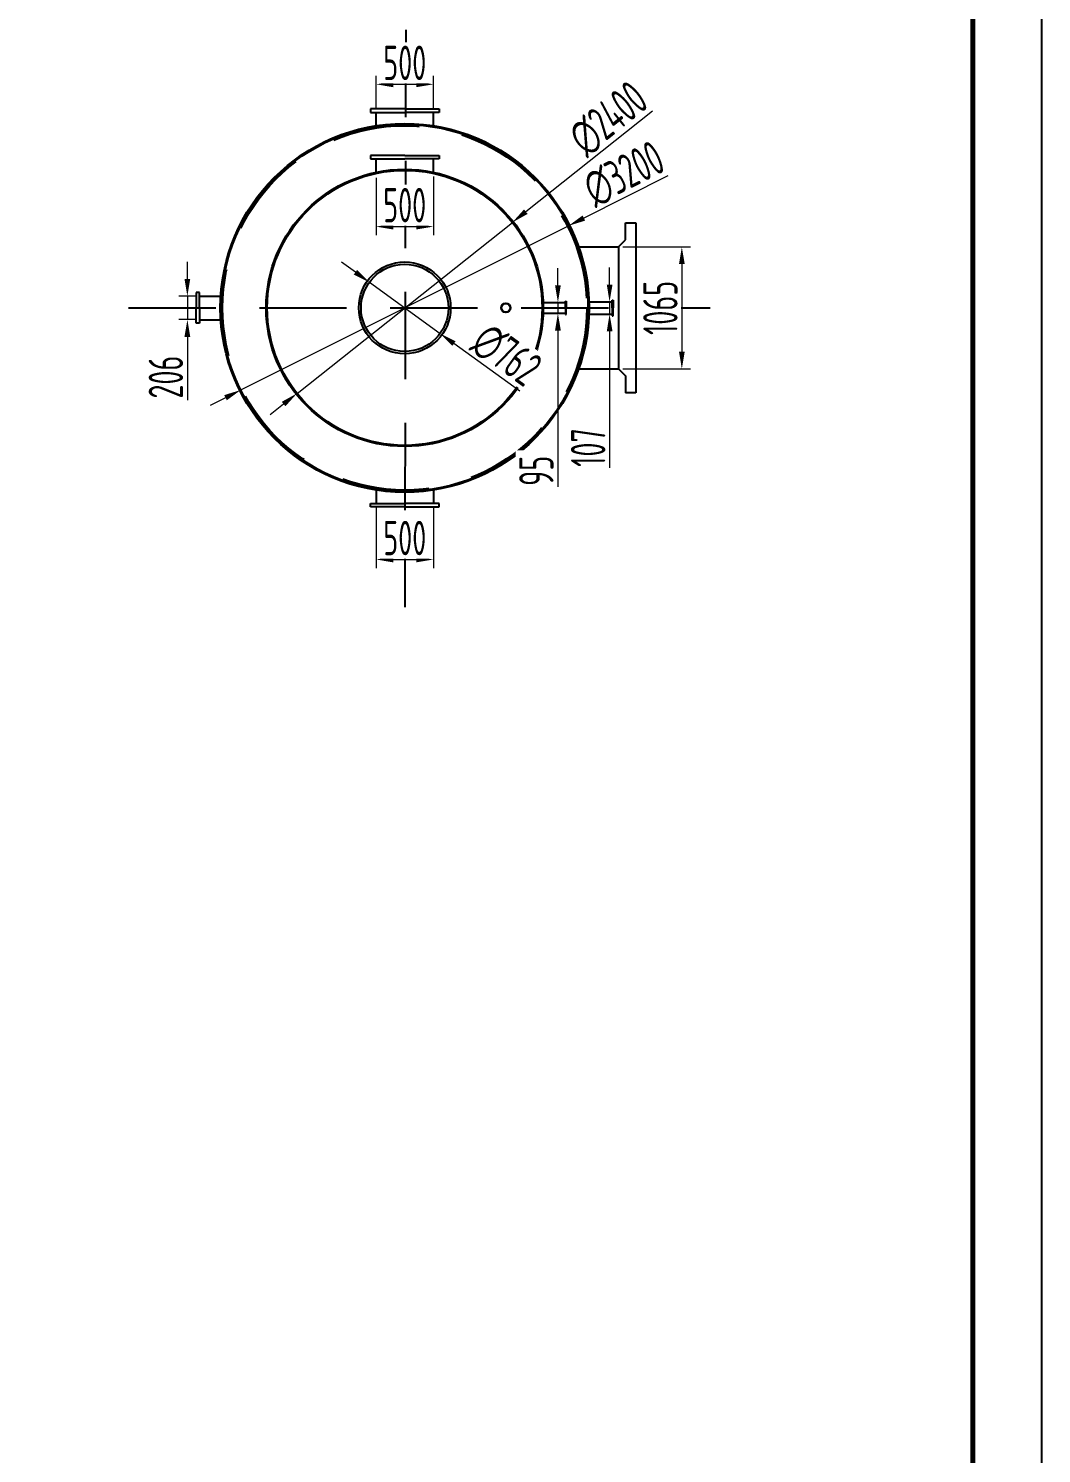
# Model space of a CAD drawing. Header units: millimetres. Extents: x 2438 to 3279, y 1353 to 1947.
# Drawn here: x 3131.1 to 3278.5, y 1469.5 to 1676.8 of the extents above; entities that cross this region are included whole.
import ezdxf

# ---------------------------------------------------------------- set-up
doc = ezdxf.new("R2010")
doc.units = ezdxf.units.MM
doc.linetypes.add('DASHED', pattern=[19.05, 12.7, -6.35])
doc.linetypes.add('DASHED2', pattern=[9.525, 6.35, -3.175])
doc.layers.add('03-标注', color=5, linetype='Continuous', lineweight=18)
doc.layers.add('中心线', color=1, linetype='DASHED', lineweight=25)
doc.layers.add('图框内', color=7, linetype='Continuous')
doc.layers.add('图框外', color=7, linetype='Continuous')
doc.styles.add('5-gbcbig', font='gbenor.shx', dxfattribs={"width": 0.7, "height": 5, "bigfont": 'gbcbig.shx'})
doc.dimstyles.new('1：60', dxfattribs={"dimtxt": 5, "dimasz": 2.5, "dimexe": 1.25, "dimexo": 0.625, "dimtad": 1, "dimdec": 0, "dimlfac": 60, "dimtxsty": '5-gbcbig', "dimcen": 2.5, "dimclrd": 256, "dimclre": 256, "dimclrt": 256, "dimadec": 0, "dimazin": 0, "dimtfac": 1, "dimtdec": 0, "dimtmove": 0, "dimatfit": 3, "dimfxl": 0, "dimlwd": -1, "dimlwe": -1, "dimarcsym": 0})

# ---------------------------------------------------------------- blocks, each defined once
blk = doc.blocks.new('*D118')
at = {"layer": '03-标注', "transparency": 16777216}
for p, q in [((3224.17, 1655.37), (3211.95, 1649.24)), ((3162.03, 1624.23), (3209.71, 1648.12)), ((3159.8, 1623.11), (3157.56, 1621.99))]:
    blk.add_line(p, q, dxfattribs=at)
blk.add_solid([(3159.61, 1623.48), (3159.98, 1622.73), (3162.03, 1624.23)], dxfattribs=at)
at = {"layer": 'Defpoints', "color": 0, "transparency": 16777216}
for p in [(3209.71, 1648.12), (3162.03, 1624.23)]:
    blk.add_point(p, dxfattribs=at)
at = {"layer": '03-标注', "transparency": 16777216, "insert": (3217.77, 1655.66), "char_height": 5, "attachment_point": 5, "rotation": 26.6177, "style": '5-gbcbig', "bg_fill": 3, "box_fill_scale": 1.1, "bg_fill_color": 256, "bg_fill_true_color": 13158600, "bg_fill_transparency": 0}
blk.add_mtext('∅3200', dxfattribs=at)
at = {"layer": '03-标注', "transparency": 16777216}
blk.add_solid([(3211.76, 1649.62), (3212.13, 1648.87), (3209.71, 1648.12)], dxfattribs=at)
blk = doc.blocks.new('*D119')
at = {"layer": '03-标注', "transparency": 16777216}
for p, q in [((3221.93, 1664.8), (3203.49, 1650.17)), ((3170.21, 1623.74), (3201.53, 1648.61)), ((3168.25, 1622.18), (3166.29, 1620.63))]:
    blk.add_line(p, q, dxfattribs=at)
for points in [[(3203.23, 1650.49), (3203.75, 1649.84), (3201.53, 1648.61)], [(3167.99, 1622.51), (3168.51, 1621.86), (3170.21, 1623.74)]]:
    blk.add_solid(points, dxfattribs=at)
at = {"layer": 'Defpoints', "color": 0, "transparency": 16777216}
for p in [(3201.53, 1648.61), (3170.21, 1623.74)]:
    blk.add_point(p, dxfattribs=at)
at = {"layer": '03-标注', "transparency": 16777216, "insert": (3215.5, 1663.69), "char_height": 5, "attachment_point": 5, "rotation": 38.45, "style": '5-gbcbig', "bg_fill": 3, "box_fill_scale": 1.1, "bg_fill_color": 256, "bg_fill_true_color": 13158600, "bg_fill_transparency": 0}
blk.add_mtext('∅2400', dxfattribs=at)
blk = doc.blocks.new('*D120')
at = {"layer": '03-标注', "transparency": 16777216}
for p, q in [((3217.62, 1645.05), (3227.44, 1645.05)), ((3226.19, 1642.55), (3226.19, 1629.8)), ((3217.62, 1627.3), (3227.44, 1627.3))]:
    blk.add_line(p, q, dxfattribs=at)
for points in [[(3225.78, 1642.55), (3226.61, 1642.55), (3226.19, 1645.05)], [(3225.78, 1629.8), (3226.61, 1629.8), (3226.19, 1627.3)]]:
    blk.add_solid(points, dxfattribs=at)
at = {"layer": 'Defpoints', "color": 0, "transparency": 16777216}
for p in [(3217, 1645.05), (3217, 1627.3), (3226.19, 1627.3)]:
    blk.add_point(p, dxfattribs=at)
at = {"layer": '03-标注', "transparency": 16777216, "insert": (3223.07, 1636.17), "char_height": 5, "attachment_point": 5, "rotation": 90, "style": '5-gbcbig', "bg_fill": 3, "box_fill_scale": 1.1, "bg_fill_color": 256, "bg_fill_true_color": 13158600, "bg_fill_transparency": 0}
blk.add_mtext('1065', dxfattribs=at)
blk = doc.blocks.new('*D121')
at = {"layer": '03-标注', "transparency": 16777216}
for p, q in [((3181.71, 1665.24), (3181.71, 1669.95)), ((3190.04, 1665.24), (3190.04, 1669.95)), ((3184.21, 1668.7), (3187.54, 1668.7))]:
    blk.add_line(p, q, dxfattribs=at)
for points in [[(3184.21, 1669.12), (3184.21, 1668.28), (3181.71, 1668.7)], [(3187.54, 1669.12), (3187.54, 1668.28), (3190.04, 1668.7)]]:
    blk.add_solid(points, dxfattribs=at)
at = {"layer": 'Defpoints', "color": 0, "transparency": 16777216}
for p in [(3181.71, 1664.62), (3190.04, 1664.62)]:
    blk.add_point(p, dxfattribs=at)
at = {"layer": '03-标注', "transparency": 16777216, "insert": (3185.88, 1671.82), "char_height": 5, "attachment_point": 5, "style": '5-gbcbig', "bg_fill": 3, "box_fill_scale": 1.1, "bg_fill_color": 256, "bg_fill_true_color": 13158600, "bg_fill_transparency": 0}
blk.add_mtext('500', dxfattribs=at)
at = {"layer": 'Defpoints', "color": 0, "transparency": 16777216}
blk.add_point((3190.04, 1668.7), dxfattribs=at)
blk = doc.blocks.new('*D81')
at = {"layer": '03-标注', "transparency": 16777216}
for p, q in [((3181.7, 1655.11), (3181.7, 1646.75)), ((3190.04, 1655.28), (3190.04, 1646.75)), ((3184.2, 1648), (3187.54, 1648))]:
    blk.add_line(p, q, dxfattribs=at)
for points in [[(3184.2, 1648.41), (3184.2, 1647.58), (3181.7, 1648)], [(3187.54, 1648.41), (3187.54, 1647.58), (3190.04, 1648)]]:
    blk.add_solid(points, dxfattribs=at)
at = {"layer": 'Defpoints', "color": 0, "transparency": 16777216}
for p in [(3181.7, 1655.74), (3190.04, 1655.91)]:
    blk.add_point(p, dxfattribs=at)
at = {"layer": '03-标注', "transparency": 16777216, "insert": (3185.87, 1651.12), "char_height": 5, "attachment_point": 5, "style": '5-gbcbig', "bg_fill": 3, "box_fill_scale": 1.1, "bg_fill_color": 256, "bg_fill_true_color": 13158600, "bg_fill_transparency": 0}
blk.add_mtext('500', dxfattribs=at)
at = {"layer": 'Defpoints', "color": 0, "transparency": 16777216}
blk.add_point((3190.04, 1648), dxfattribs=at)
blk = doc.blocks.new('*D122')
at = {"layer": '03-标注', "transparency": 16777216}
for p, q in [((3181.71, 1607.11), (3181.71, 1598.32)), ((3190.04, 1607.11), (3190.04, 1598.32)), ((3184.21, 1599.57), (3187.54, 1599.57))]:
    blk.add_line(p, q, dxfattribs=at)
for points in [[(3184.21, 1599.98), (3184.21, 1599.15), (3181.71, 1599.57)], [(3187.54, 1599.98), (3187.54, 1599.15), (3190.04, 1599.57)]]:
    blk.add_solid(points, dxfattribs=at)
at = {"layer": 'Defpoints', "color": 0, "transparency": 16777216}
for p in [(3181.71, 1607.73), (3190.04, 1607.73)]:
    blk.add_point(p, dxfattribs=at)
at = {"layer": '03-标注', "transparency": 16777216, "insert": (3185.88, 1602.69), "char_height": 5, "attachment_point": 5, "style": '5-gbcbig', "bg_fill": 3, "box_fill_scale": 1.1, "bg_fill_color": 256, "bg_fill_true_color": 13158600, "bg_fill_transparency": 0}
blk.add_mtext('500', dxfattribs=at)
at = {"layer": 'Defpoints', "color": 0, "transparency": 16777216}
blk.add_point((3190.04, 1599.57), dxfattribs=at)
blk = doc.blocks.new('*D123')
at = {"layer": '03-标注', "transparency": 16777216}
for p, q in [((3154.25, 1640.39), (3154.25, 1642.89)), ((3155.41, 1637.89), (3153, 1637.89)), ((3154.25, 1637.89), (3154.25, 1634.46)), ((3155.41, 1634.46), (3153, 1634.46)), ((3154.25, 1631.96), (3154.25, 1622.74))]:
    blk.add_line(p, q, dxfattribs=at)
for points in [[(3153.83, 1640.39), (3154.67, 1640.39), (3154.25, 1637.89)], [(3153.83, 1631.96), (3154.67, 1631.96), (3154.25, 1634.46)]]:
    blk.add_solid(points, dxfattribs=at)
at = {"layer": 'Defpoints', "color": 0, "transparency": 16777216}
for p in [(3156.04, 1637.89), (3154.25, 1634.46), (3156.04, 1634.46)]:
    blk.add_point(p, dxfattribs=at)
at = {"layer": '03-标注', "transparency": 16777216, "insert": (3151.12, 1626.1), "char_height": 5, "attachment_point": 5, "rotation": 90, "style": '5-gbcbig', "bg_fill": 3, "box_fill_scale": 1.1, "bg_fill_color": 256, "bg_fill_true_color": 13158600, "bg_fill_transparency": 0}
blk.add_mtext('206', dxfattribs=at)
blk = doc.blocks.new('*D124')
at = {"layer": '03-标注', "transparency": 16777216}
for p, q in [((3208.16, 1639.47), (3208.16, 1641.97)), ((3208.64, 1636.97), (3206.91, 1636.97)), ((3208.16, 1636.97), (3208.16, 1635.38)), ((3208.64, 1635.38), (3206.91, 1635.38)), ((3208.16, 1632.88), (3208.16, 1610.12))]:
    blk.add_line(p, q, dxfattribs=at)
for points in [[(3207.74, 1639.47), (3208.58, 1639.47), (3208.16, 1636.97)], [(3207.74, 1632.88), (3208.58, 1632.88), (3208.16, 1635.38)]]:
    blk.add_solid(points, dxfattribs=at)
at = {"layer": 'Defpoints', "color": 0, "transparency": 16777216}
for p in [(3209.26, 1636.97), (3208.16, 1635.38), (3209.26, 1635.38)]:
    blk.add_point(p, dxfattribs=at)
at = {"layer": '03-标注', "transparency": 16777216, "insert": (3205.03, 1612.47), "char_height": 5, "attachment_point": 5, "rotation": 90, "style": '5-gbcbig', "bg_fill": 3, "box_fill_scale": 1.1, "bg_fill_color": 256, "bg_fill_true_color": 13158600, "bg_fill_transparency": 0}
blk.add_mtext('95', dxfattribs=at)
blk = doc.blocks.new('*D125')
at = {"layer": '03-标注', "transparency": 16777216}
for p, q in [((3178.7, 1641.36), (3176.68, 1642.83)), ((3180.73, 1639.9), (3191.02, 1632.45)), ((3202.6, 1624.07), (3193.04, 1630.99))]:
    blk.add_line(p, q, dxfattribs=at)
for points in [[(3178.95, 1641.7), (3178.46, 1641.03), (3180.73, 1639.9)], [(3193.28, 1631.32), (3192.8, 1630.65), (3191.02, 1632.45)]]:
    blk.add_solid(points, dxfattribs=at)
at = {"layer": 'Defpoints', "color": 0, "transparency": 16777216}
for p in [(3180.73, 1639.9), (3191.02, 1632.45)]:
    blk.add_point(p, dxfattribs=at)
at = {"layer": '03-标注', "transparency": 16777216, "insert": (3200.66, 1629.33), "char_height": 5, "attachment_point": 5, "rotation": 324.1051, "style": '5-gbcbig', "bg_fill": 3, "box_fill_scale": 1.1, "bg_fill_color": 256, "bg_fill_true_color": 13158600, "bg_fill_transparency": 0}
blk.add_mtext('∅762', dxfattribs=at)
blk = doc.blocks.new('*D117')
at = {"layer": '03-标注', "transparency": 16777216}
for p, q in [((3215.68, 1639.55), (3215.68, 1642.05)), ((3215.41, 1637.05), (3214.43, 1637.05)), ((3215.68, 1637.05), (3215.68, 1635.27)), ((3215.41, 1635.27), (3214.43, 1635.27)), ((3215.68, 1632.77), (3215.68, 1612.9))]:
    blk.add_line(p, q, dxfattribs=at)
for points in [[(3215.27, 1639.55), (3216.1, 1639.55), (3215.68, 1637.05)], [(3215.27, 1632.77), (3216.1, 1632.77), (3215.68, 1635.27)]]:
    blk.add_solid(points, dxfattribs=at)
at = {"layer": 'Defpoints', "color": 0, "transparency": 16777216}
for p in [(3216.04, 1637.05), (3215.68, 1635.27), (3216.04, 1635.27)]:
    blk.add_point(p, dxfattribs=at)
at = {"layer": '03-标注', "transparency": 16777216, "insert": (3212.56, 1615.86), "char_height": 5, "attachment_point": 5, "rotation": 90, "style": '5-gbcbig', "bg_fill": 3, "box_fill_scale": 1.1, "bg_fill_color": 256, "bg_fill_true_color": 13158600, "bg_fill_transparency": 0}
blk.add_mtext('107', dxfattribs=at)

msp = doc.modelspace()

# ---------------------------------------------------------------- linework, layer by layer
for p, q in [((3185.875, 1665.117), (3180.875, 1665.117)), ((3180.875, 1665.117), (3180.875, 1664.617)), ((3185.875, 1665.117), (3190.875, 1665.117)), ((3190.875, 1665.117), (3190.875, 1664.617)), ((3180.875, 1664.617), (3181.709, 1664.617)), ((3181.709, 1662.682), (3181.709, 1664.617)), ((3181.709, 1664.617), (3185.875, 1664.617)), ((3190.042, 1664.617), (3185.875, 1664.617)), ((3190.042, 1662.682), (3190.042, 1664.617)), ((3190.875, 1664.617), (3190.042, 1664.617)), ((3185.871, 1658.342), (3180.871, 1658.342)), ((3180.871, 1658.342), (3180.871, 1657.842)), ((3180.871, 1657.842), (3181.705, 1657.842)), ((3181.705, 1655.906), (3181.705, 1657.842)), ((3181.705, 1657.842), (3185.871, 1657.842)), ((3185.871, 1658.342), (3190.871, 1658.342)), ((3190.038, 1657.842), (3185.871, 1657.842)), ((3190.038, 1655.906), (3190.038, 1657.842)), ((3190.871, 1657.842), (3190.038, 1657.842)), ((3190.871, 1658.342), (3190.871, 1657.842)), ((3217.996, 1646.052), (3217.996, 1648.552)), ((3217.996, 1648.552), (3219.496, 1648.552)), ((3219.496, 1648.552), (3219.496, 1627.298)), ((3211.193, 1645.052), (3216.996, 1645.052)), ((3216.996, 1645.052), (3217.996, 1646.052)), ((3216.996, 1645.052), (3216.996, 1627.298)), ((3156.038, 1638.4), (3155.538, 1638.4)), ((3155.538, 1638.4), (3155.538, 1636.175)), ((3156.038, 1637.792), (3156.038, 1638.4)), ((3156.038, 1637.792), (3156.038, 1637.892)), ((3156.038, 1637.892), (3159.092, 1637.888)), ((3155.538, 1633.95), (3155.538, 1636.175)), ((3156.038, 1636.175), (3156.038, 1637.792)), ((3156.038, 1636.175), (3156.038, 1634.558)), ((3206.022, 1636.967), (3209.264, 1636.967)), ((3209.264, 1636.917), (3209.264, 1637.157)), ((3209.264, 1637.157), (3209.371, 1637.157)), ((3209.264, 1636.967), (3209.264, 1636.917)), ((3209.264, 1636.175), (3209.264, 1636.917)), ((3209.264, 1636.175), (3209.264, 1635.433)), ((3209.371, 1637.157), (3209.371, 1636.175)), ((3209.371, 1635.193), (3209.371, 1636.175)), ((3156.038, 1633.95), (3155.538, 1633.95)), ((3156.038, 1634.558), (3156.038, 1633.95)), ((3156.038, 1634.558), (3156.038, 1634.458)), ((3156.038, 1634.458), (3159.093, 1634.455)), ((3206.022, 1635.383), (3209.264, 1635.383)), ((3209.264, 1635.383), (3209.264, 1635.433)), ((3209.264, 1635.433), (3209.264, 1635.193)), ((3209.264, 1635.193), (3209.371, 1635.193)), ((3211.193, 1627.298), (3216.996, 1627.298)), ((3216.996, 1627.298), (3217.996, 1626.298)), ((3217.996, 1626.298), (3217.996, 1623.798)), ((3219.496, 1627.298), (3219.496, 1623.798)), ((3219.496, 1623.798), (3217.996, 1623.798)), ((3181.709, 1609.668), (3181.709, 1607.732)), ((3190.042, 1609.668), (3190.042, 1607.732)), ((3180.875, 1607.232), (3180.875, 1607.732)), ((3180.875, 1607.732), (3181.709, 1607.732)), ((3185.875, 1607.232), (3180.875, 1607.232)), ((3181.709, 1607.732), (3185.875, 1607.732)), ((3190.042, 1607.732), (3185.875, 1607.732)), ((3185.875, 1607.232), (3190.875, 1607.232)), ((3190.875, 1607.732), (3190.042, 1607.732)), ((3190.875, 1607.232), (3190.875, 1607.732))]:
    msp.add_line(p, q)
for centre, radius in [((3185.871, 1636.175), 26.833), ((3185.871, 1636.175), 26.667), ((3185.871, 1636.175), 20.167), ((3185.871, 1636.175), 20), ((3185.871, 1636.175), 6.683), ((3185.871, 1636.175), 6.35), ((3200.571, 1636.175), 0.675), ((3200.571, 1636.175), 0.625)]:
    msp.add_circle(centre, radius)
at = {"linetype": 'DASHED'}
msp.add_circle((3185.871, 1636.175), 26.5, dxfattribs=at)
at = {"layer": '中心线'}
for p, q in [((3186.016, 1676.603), (3185.871, 1592.621)), ((3145.672, 1636.175), (3230.316, 1636.175))]:
    msp.add_line(p, q, dxfattribs=at)
at = {"layer": '图框内', "const_width": 0.7}
msp.add_lwpolyline([(3268.52, 1936.822), (3268.52, 1362.822), (2462.52, 1362.822), (2462.52, 1936.822)], close=True, dxfattribs=at)
at = {"layer": '图框外'}
msp.add_lwpolyline([(2437.521, 1946.822), (3278.521, 1946.822), (3278.521, 1352.822), (2437.521, 1352.822)], close=True, dxfattribs=at)

# ---------------------------------------------------------------- next in the draw order: dimensions: what is measured, and where the dimension line sits
at = {"layer": '03-标注'}
dim = msp.add_diameter_dim_2p(p1=(3162.031, 1624.227), p2=(3209.711, 1648.122), dimstyle='1：60', dxfattribs=at)
dim.commit()
dim.dimension.update_dxf_attribs({"geometry": '*D118', "text_midpoint": (3217.774, 1655.658)})
dim = msp.add_linear_dim(base=(3154.249, 1634.458), p1=(3156.038, 1637.892), p2=(3156.038, 1634.458), angle=90, dimstyle='1：60', dxfattribs=at)
dim.commit()
dim.dimension.update_dxf_attribs({"geometry": '*D123', "text_midpoint": (3151.124, 1626.099)})
dim = msp.add_linear_dim(base=(3190.042, 1599.567), p1=(3181.709, 1607.732), p2=(3190.042, 1607.732), dimstyle='1：60', dxfattribs=at)
dim.commit()
dim.dimension.update_dxf_attribs({"geometry": '*D122', "text_midpoint": (3185.875, 1599.567), "dimtype": 160})

# ---------------------------------------------------------------- next in the draw order: dimensions: what is measured, and where the dimension line sits
dim = msp.add_diameter_dim_2p(p1=(3170.208, 1623.738), p2=(3201.534, 1648.611), dimstyle='1：60', dxfattribs=at)
dim.commit()
dim.dimension.update_dxf_attribs({"geometry": '*D119', "text_midpoint": (3217.441, 1661.241), "dimtype": 163})

# ---------------------------------------------------------------- next in the draw order: dimensions: what is measured, and where the dimension line sits
for base, p1, p2, picture, middle in [((3190.042, 1668.699), (3181.709, 1664.617), (3190.042, 1664.617), '*D121', (3185.875, 1668.699)), ((3190.038, 1647.996), (3181.705, 1655.736), (3190.038, 1655.906), '*D81', (3185.871, 1647.996))]:
    dim = msp.add_linear_dim(base=base, p1=p1, p2=p2, dimstyle='1：60', dxfattribs=at)
    dim.commit()
    dim.dimension.update_dxf_attribs({"geometry": picture, "text_midpoint": middle, "dimtype": 160})
for base, p1, p2, picture, middle in [((3226.192, 1627.298), (3216.996, 1645.052), (3216.996, 1627.298), '*D120', (3226.192, 1636.175)), ((3208.159, 1635.383), (3209.264, 1636.967), (3209.264, 1635.383), '*D124', (3208.159, 1612.471))]:
    dim = msp.add_linear_dim(base=base, p1=p1, p2=p2, angle=90, dimstyle='1：60', dxfattribs=at)
    dim.commit()
    dim.dimension.update_dxf_attribs({"geometry": picture, "text_midpoint": middle, "dimtype": 160})

# ---------------------------------------------------------------- next in the draw order: linework, layer by layer
at = {"linetype": 'DASHED2'}
for p, q in [((3212.689, 1637.07), (3216.038, 1637.07)), ((3216.038, 1637.07), (3216.038, 1637.302)), ((3216.038, 1637.302), (3216.208, 1637.302)), ((3216.038, 1637.07), (3216.038, 1637.02)), ((3216.038, 1636.17), (3216.038, 1637.02)), ((3216.038, 1636.17), (3216.038, 1635.32)), ((3216.208, 1637.302), (3216.208, 1636.17)), ((3216.208, 1635.038), (3216.208, 1636.17)), ((3212.689, 1635.276), (3216.038, 1635.28)), ((3216.038, 1635.27), (3216.038, 1635.32)), ((3216.038, 1635.27), (3216.038, 1635.038)), ((3216.038, 1635.038), (3216.208, 1635.038))]:
    msp.add_line(p, q, dxfattribs=at)

# ---------------------------------------------------------------- next in the draw order: dimensions: what is measured, and where the dimension line sits
at = {"layer": '03-标注'}
dim = msp.add_diameter_dim_2p(p1=(3180.727, 1639.898), p2=(3191.015, 1632.452), dimstyle='1：60', dxfattribs=at)
dim.commit()
dim.dimension.update_dxf_attribs({"geometry": '*D125', "text_midpoint": (3200.665, 1629.326)})

# ---------------------------------------------------------------- next in the draw order: dimensions: what is measured, and where the dimension line sits
dim = msp.add_linear_dim(base=(3215.681698, 1635.270196), p1=(3216.037756, 1637.045202), p2=(3216.037756, 1635.270196), angle=90, dimstyle='1：60', dxfattribs=at)
dim.commit()
dim.dimension.update_dxf_attribs({"geometry": '*D117', "text_midpoint": (3215.681698, 1615.856379), "dimtype": 160})

doc.saveas('drawing.dxf')
